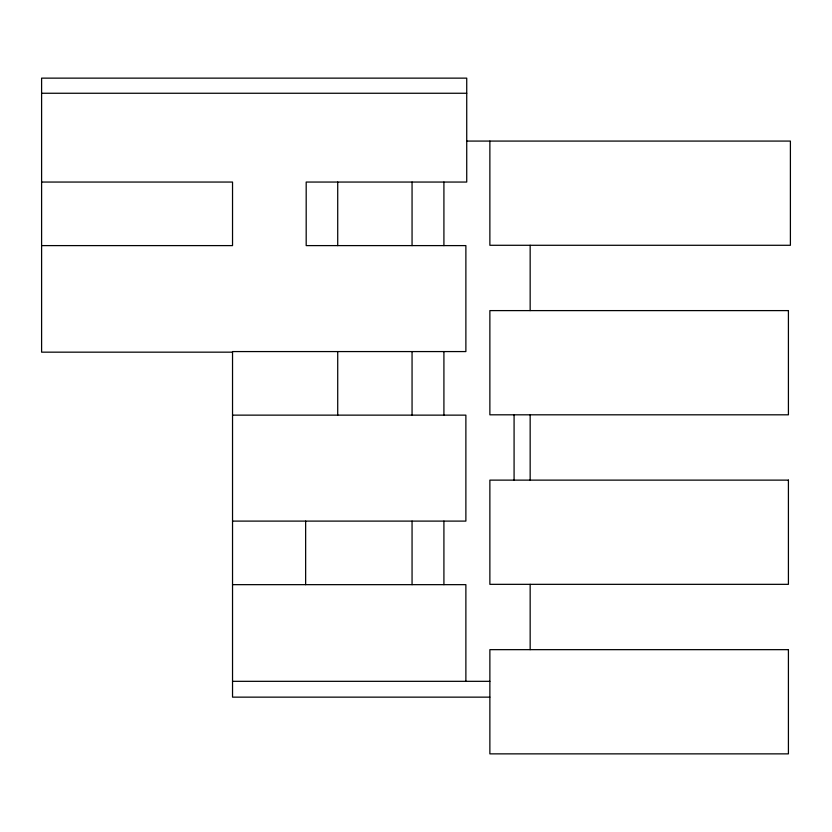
<?xml version="1.0" encoding="UTF-8"?>
<svg xmlns="http://www.w3.org/2000/svg" width="832" height="832" viewBox="0 0 832 832"><rect width="100%" height="100%" fill="white"/><g stroke="black" fill="none" stroke-linecap="round" stroke-linejoin="round"><path stroke-width="1.25" d="M41.6 93.257L466.731 93.257M466.731 141.076L790.4 141.076L790.4 245.284L489.871 245.284L489.871 141.076M41.6 182.052L232.534 182.052L232.534 245.606L41.6 245.606M232.534 352.165L41.6 352.165L41.6 78.135L466.731 78.135L466.731 182.052L306.186 182.052L306.186 245.606L465.878 245.606L465.878 351.572L232.534 351.572L232.534 697.143L489.871 697.143M232.534 415.137L465.878 415.137L465.878 521.102L232.534 521.102M232.534 584.657L465.878 584.657L465.878 681.325M232.534 681.325L489.871 681.325M530.161 245.284L530.161 310.606M530.161 414.814L530.161 480.126M530.161 584.334L530.161 649.657M514.082 414.814L514.082 480.126M443.914 182.052L443.914 245.606M443.914 351.572L443.914 415.137M443.914 521.102L443.914 584.657M412.058 182.052L412.058 245.606M412.058 351.572L412.058 415.137M412.058 521.102L412.058 584.657M337.719 182.052L337.719 245.606M337.719 351.572L337.719 415.137M305.646 521.102L305.646 584.657M788.414 310.606L489.871 310.606L489.871 414.814L788.414 414.814L788.414 310.606M788.414 480.126L489.871 480.126L489.871 584.334L788.414 584.334L788.414 480.126M788.414 649.657L489.871 649.657L489.871 753.865L788.414 753.865L788.414 649.657"/></g></svg>
